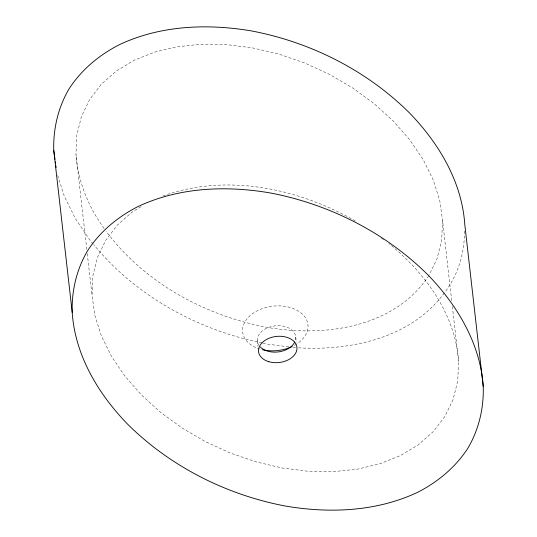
<?xml version="1.0" encoding="UTF-8"?>
<svg xmlns="http://www.w3.org/2000/svg" width="537" height="537" viewBox="0 0 537 537"><rect width="100%" height="100%" fill="white"/><g stroke="black" fill="none" stroke-linecap="round" stroke-linejoin="round"><path stroke-width="0.4" stroke-dasharray="2.69 2.01" d="M86.799 249.437L75.972 154.441L76.865 134.901L81.476 116.442L89.706 99.419L101.379 84.195L116.274 71.079L134.082 60.325L154.434 52.163L176.921 46.759L201.086 44.222L226.433 44.598L252.45 47.887L278.609 54.015L304.372 62.863L329.215 74.247L352.634 87.934L374.155 103.654L393.332 121.08L409.785 139.855L423.176 159.603L433.225 179.922L439.736 200.395L442.575 220.6L451.879 302.271M452.355 306.439L458.618 361.435L457.725 380.975L453.121 399.434L444.891 416.457L433.211 431.681L418.316 444.797L400.515 455.551L380.162 463.713L357.669 469.116L333.511 471.654L308.157 471.278L282.14 467.989L255.988 461.86L230.225 453.013L205.382 441.629L181.962 427.942L160.442 412.221L141.258 394.796L124.806 376.014L111.414 356.266L101.365 335.954L94.854 315.481L92.022 295.269L92.914 275.736L97.519 257.27L105.749 240.254L117.428 225.03L132.324 211.907L142.292 205.893M442.575 220.6L441.683 240.14L437.071 258.606L429.204 274.884M464.498 231.105C464.653 252.786 458.115 274.931 444.864 292.209M428.841 275.622C394.319 328.087 323.516 337.578 266.097 327.161C203.906 315.105 144.144 282.415 105.99 231.098M444.361 292.866C411.449 338.028 350.768 351.057 297.767 347.795M162.939 196.018C226.715 172.847 299.284 188.44 356.615 221.714M288.799 346.848L266.923 344.083L262.848 343.13M292.853 347.358L296.095 347.768M262.036 342.935C197.347 329.792 135.888 296.001 93.774 244.677M381.458 238.099L383.472 239.576M388.855 243.503L390.198 244.489M391.439 245.61C426.304 274.622 455.383 314.944 458.618 361.435M93.23 244.06L90.518 240.959L75.502 218.821L64.232 196.039L57.687 175.465M104.144 228.373C88.283 206.866 77.972 181.177 75.972 154.441M295.759 337.189L296.31 342.062M257.29 340.646L257.935 346.331M87.269 253.605L92.022 295.269M260.17 349.124A32.844 22.312 -6.5 0 1 248.369 317.293A32.844 22.312 -6.5 0 1 297.035 310.279A32.844 22.312 -6.5 0 1 296.974 343.821M296.323 344.244A32.844 22.312 -6.5 0 1 294.283 345.445M258.854 345.231A19.319 13.123 -6.5 0 1 274.702 325.919A19.319 13.123 -6.5 0 1 295.31 340.639"/><path stroke-width="0.81" d="M53.754 150.427C53.103 128.833 58.15 107.393 69.145 88.739C81.402 69.823 98.983 55.224 118.905 44.907C160.06 25.333 207.275 23.386 251.625 30.958C310.769 42.215 366.791 70.475 409.583 113.025C438.843 143.278 461.961 181.808 464.794 224.614L483.246 386.573C483.897 408.167 478.85 429.607 467.855 448.261C455.598 467.177 438.017 481.776 418.095 492.093C376.94 511.667 329.725 513.614 285.375 506.042C226.231 494.785 170.209 466.525 127.417 423.975C98.157 393.722 75.039 355.192 72.206 312.386L53.754 150.427L55.002 159.328M72.206 312.386C71.555 290.792 76.603 269.352 87.605 250.698C99.855 231.776 117.435 217.176 137.358 206.866C178.512 187.292 225.728 185.346 270.077 192.917C329.221 204.174 385.244 232.434 428.036 274.984C457.296 305.238 480.414 343.767 483.246 386.573M55.345 161.758L55.573 163.376M55.915 165.805L56.137 167.423M292.148 346.533A32.844 22.312 -6.5 0 1 262.486 349.735M294.773 341.995A19.319 13.123 -6.5 0 1 278.844 351.849A19.319 13.123 -6.5 0 1 260.27 346.969M268.815 361.696A19.319 13.123 -6.5 0 0 296.961 347.748A19.319 13.123 -6.5 0 0 267.406 338.988A19.319 13.123 -6.5 0 0 268.815 361.696"/></g></svg>
